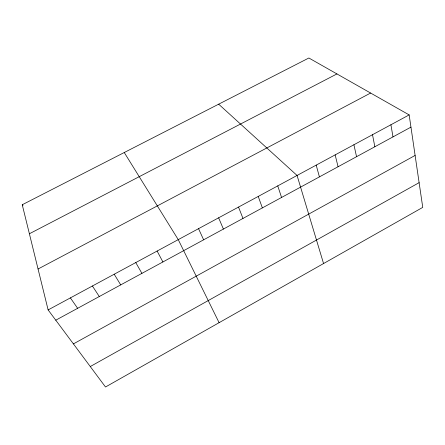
<?xml version="1.0" encoding="UTF-8"?>
<svg xmlns="http://www.w3.org/2000/svg" width="445" height="445" viewBox="0 0 445 445"><rect width="100%" height="100%" fill="white"/><g stroke="black" fill="none" stroke-linecap="round" stroke-linejoin="round"><path stroke-width="0.67" d="M90.274 366.541L419.118 182.661M73.414 343.89L415.113 155.433M55.77 320.189L410.952 127.131M48.121 309.915L409.161 114.91L422.75 207.381L105.498 387L48.121 309.915L22.25 204.744L308.863 58L409.161 114.91M38.059 269.002L370.613 93.038M29.387 233.764L336.932 73.931M218.667 104.18L297.065 175.458L323.559 263.54M70.382 297.894L77.641 308.302M22.25 204.744L22.984 205.835M92.41 285.996L99.291 296.537M124.255 152.518L178.245 239.633L219.096 322.686M114.204 274.22L120.712 284.889M135.775 262.572L141.911 273.369M157.118 251.041L162.898 261.96M198.542 228.669L203.632 239.816M218.634 217.816L223.401 229.075M238.531 207.07L242.976 218.434M258.233 196.429L262.361 207.898M277.747 185.893L281.563 197.463M316.2 165.123L319.41 176.888M335.152 154.888L338.067 166.747M353.92 144.747L356.545 156.701M372.504 134.707L374.851 146.75M390.921 124.761L392.985 136.893"/></g></svg>
